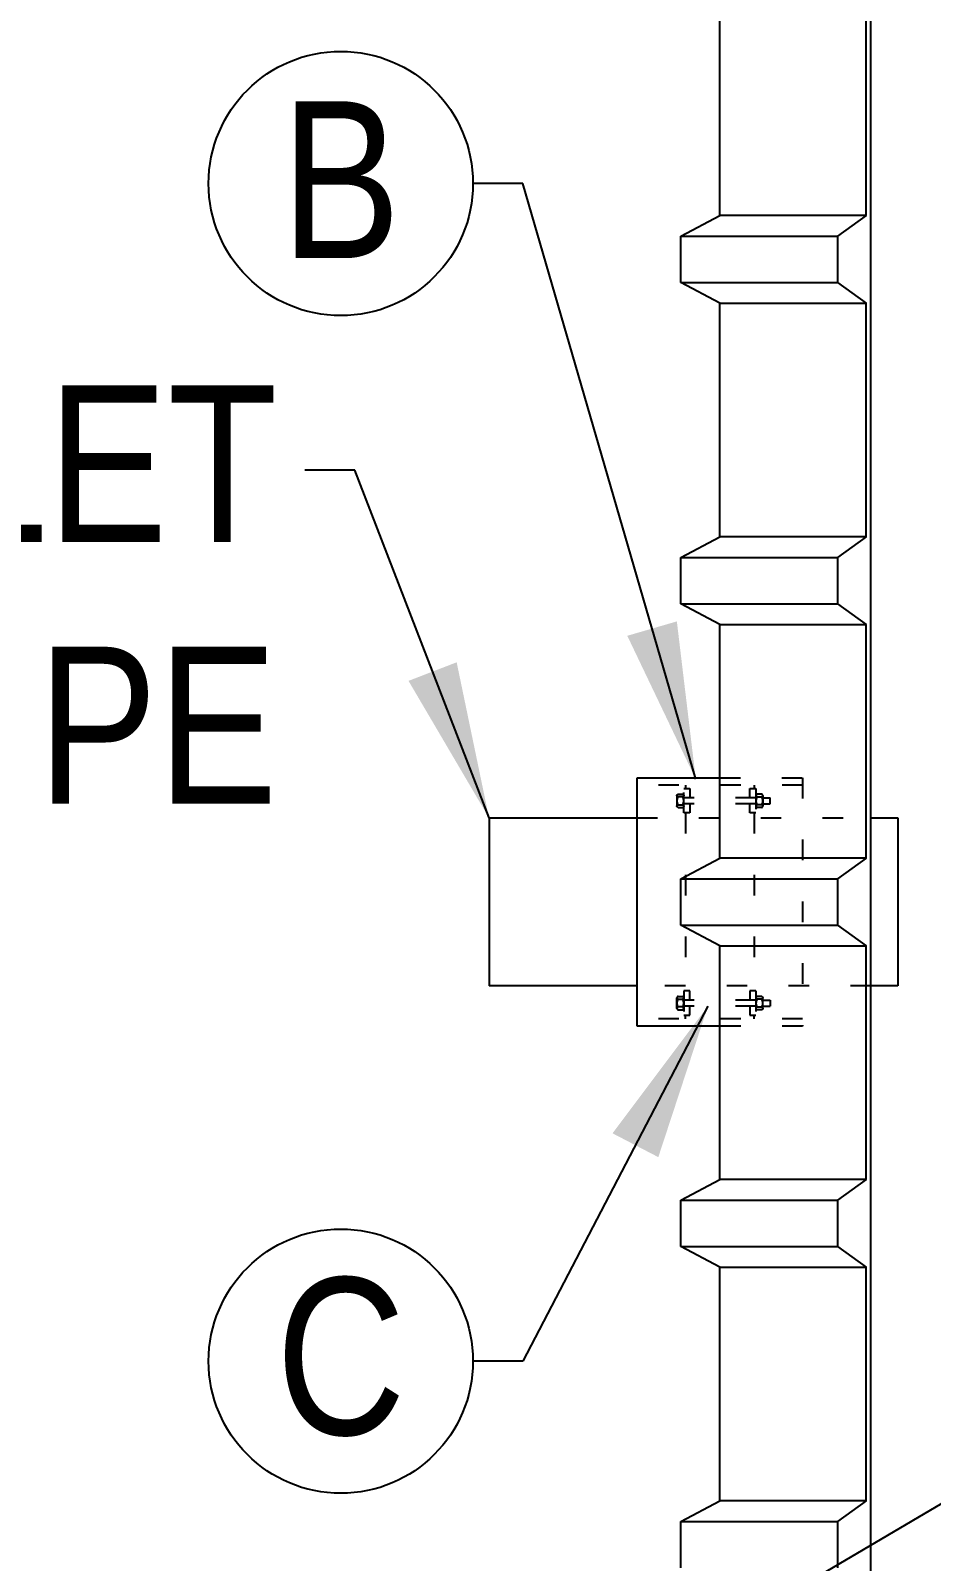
# Model space of a CAD drawing. Extents: x 0 to 216, y -5 to 280.
# Drawn here: x 96.23 to 109.89, y 99.52 to 122.74 of the extents above; entities that cross this region are included whole.
import ezdxf

# ---------------------------------------------------------------- set-up
doc = ezdxf.new("R2010")
doc.units = 0
doc.header["$LTSCALE"] = 10
doc.header["$MEASUREMENT"] = 0
doc.linetypes.add('SHORT_DASH', pattern=[0.125, 0.03125, -0.0625, 0.03125])
doc.layers.add('CADdetails-7-VERYFINE', color=7, linetype='CONTINUOUS')
doc.layers.add('CADdetails-9-EXTRAFINE', color=9, linetype='CONTINUOUS')
doc.styles.add('CADdetails-DIMENSIONS', font='ARIALN.TTF', dxfattribs={"height": 2.38})
doc.styles.add('CADdetails-NOTES', font='ARIALN.TTF', dxfattribs={"height": 2.38})
doc.dimstyles.new('CADdetails-LEADER', dxfattribs={"dimtxt": 2.38, "dimasz": 2.38, "dimexe": 0.5, "dimexo": 1.5, "dimgap": 1, "dimtad": 0, "dimzin": 0, "dimdsep": 46, "dimtxsty": 'CADdetails-DIMENSIONS', "dimcen": 1, "dimclrd": 256, "dimclre": 256, "dimclrt": 256, "dimadec": 0, "dimazin": 0, "dimtfac": 1, "dimtdec": 4, "dimtofl": 0, "dimtmove": 0, "dimatfit": 3, "dimfxl": 1, "dimtolj": 1, "dimtzin": 0, "dimarcsym": 0})

msp = doc.modelspace()

# ---------------------------------------------------------------- linework, layer by layer
at = {"layer": 'CADdetails-7-VERYFINE'}
for centre in [(100.935, 120.418), (100.935, 102.555)]:
    msp.add_circle(centre, 2.004, dxfattribs=at)
at = {"layer": 'CADdetails-9-EXTRAFINE', "linetype": 'Continuous'}
for p, q in [((108.974, 94.239), (108.974, 157.501)), ((106.683, 119.932), (106.683, 123.477)), ((108.9, 119.932), (108.9, 123.477)), ((106.092, 119.619), (106.683, 119.932)), ((108.9, 119.932), (106.683, 119.932)), ((108.9, 119.932), (108.468, 119.619)), ((106.092, 119.619), (108.468, 119.619)), ((106.092, 118.917), (106.092, 119.619)), ((108.468, 119.619), (108.468, 118.917)), ((106.092, 118.917), (108.468, 118.917)), ((106.683, 118.603), (106.092, 118.917)), ((108.468, 118.917), (108.9, 118.603)), ((106.683, 118.603), (108.9, 118.603)), ((106.683, 115.058), (106.683, 118.603)), ((108.9, 115.058), (108.9, 118.603)), ((106.092, 114.745), (106.683, 115.058)), ((108.9, 115.058), (106.683, 115.058)), ((108.9, 115.058), (108.468, 114.745)), ((106.092, 114.745), (108.468, 114.745)), ((106.092, 114.043), (106.092, 114.745)), ((108.468, 114.745), (108.468, 114.043)), ((106.092, 114.043), (108.468, 114.043)), ((106.683, 113.729), (106.092, 114.043)), ((108.468, 114.043), (108.9, 113.729)), ((106.683, 113.729), (108.9, 113.729)), ((106.683, 110.184), (106.683, 113.729)), ((108.9, 110.184), (108.9, 113.729)), ((105.427, 107.637), (105.427, 111.403)), ((105.427, 111.403), (106.683, 111.403)), ((103.183, 110.794), (103.183, 108.246)), ((103.183, 110.794), (105.427, 110.794)), ((108.974, 110.794), (109.383, 110.794)), ((109.383, 110.794), (109.383, 108.246)), ((106.092, 109.871), (106.683, 110.184)), ((108.9, 110.184), (106.683, 110.184)), ((108.9, 110.184), (106.683, 110.184)), ((108.9, 110.184), (106.683, 110.184)), ((108.9, 110.184), (108.468, 109.871)), ((108.9, 110.184), (108.468, 109.871)), ((108.9, 110.184), (108.468, 109.871)), ((106.092, 109.871), (108.468, 109.871)), ((106.092, 109.871), (108.468, 109.871)), ((106.092, 109.871), (108.468, 109.871)), ((106.092, 109.169), (106.092, 109.871)), ((108.468, 109.871), (108.468, 109.169)), ((108.468, 109.871), (108.468, 109.169)), ((108.468, 109.871), (108.468, 109.169)), ((106.092, 109.169), (108.468, 109.169)), ((106.092, 109.169), (108.468, 109.169)), ((106.092, 109.169), (108.468, 109.169)), ((106.683, 108.855), (106.092, 109.169)), ((108.468, 109.169), (108.9, 108.855)), ((108.468, 109.169), (108.9, 108.855)), ((108.468, 109.169), (108.9, 108.855)), ((106.683, 108.855), (108.9, 108.855)), ((106.683, 108.855), (108.9, 108.855)), ((106.683, 108.855), (108.9, 108.855)), ((106.683, 105.311), (106.683, 108.855)), ((108.9, 105.311), (108.9, 108.855)), ((105.427, 108.246), (103.183, 108.246)), ((109.383, 108.246), (108.974, 108.246)), ((106.683, 107.637), (105.427, 107.637)), ((106.092, 104.997), (106.683, 105.311)), ((108.9, 105.311), (106.683, 105.311)), ((108.9, 105.311), (108.468, 104.997)), ((106.092, 104.997), (108.468, 104.997)), ((106.092, 104.295), (106.092, 104.997)), ((108.468, 104.997), (108.468, 104.295)), ((106.092, 104.295), (108.468, 104.295)), ((106.683, 103.981), (106.092, 104.295)), ((108.468, 104.295), (108.9, 103.981)), ((106.683, 103.981), (108.9, 103.981)), ((106.683, 100.437), (106.683, 103.981)), ((108.9, 100.437), (108.9, 103.981)), ((106.092, 100.123), (106.683, 100.437)), ((108.9, 100.437), (106.683, 100.437)), ((108.9, 100.437), (108.468, 100.123)), ((106.092, 100.123), (108.468, 100.123)), ((106.092, 99.421), (106.092, 100.123)), ((108.468, 100.123), (108.468, 99.421))]:
    msp.add_line(p, q, dxfattribs=at)
at = {"layer": 'CADdetails-9-EXTRAFINE', "linetype": 'SHORT_DASH'}
for p, q in [((107.938, 111.292), (105.427, 111.292)), ((106.135, 111.239), (106.227, 111.239)), ((106.135, 110.87), (106.135, 111.239)), ((106.162, 111.292), (106.162, 111.239)), ((106.227, 111.239), (106.227, 111.099)), ((106.683, 111.403), (107.938, 111.403)), ((107.138, 111.239), (107.23, 111.239)), ((107.138, 111.099), (107.138, 111.239)), ((107.203, 111.292), (107.203, 111.239)), ((107.23, 111.239), (107.23, 110.87)), ((107.938, 111.403), (107.938, 107.637)), ((106.032, 111.139), (106.033, 111.14)), ((106.032, 111.138), (106.032, 111.139)), ((106.032, 111.136), (106.032, 111.138)), ((106.032, 111.135), (106.032, 111.136)), ((106.032, 111.135), (106.032, 110.973)), ((106.032, 111.134), (106.032, 111.135)), ((106.032, 111.133), (106.032, 111.134)), ((106.032, 111.131), (106.032, 111.133)), ((106.033, 111.13), (106.032, 111.131)), ((106.033, 111.141), (106.034, 111.143)), ((106.033, 111.14), (106.033, 111.141)), ((106.033, 111.129), (106.033, 111.13)), ((106.034, 111.128), (106.033, 111.129)), ((106.034, 111.144), (106.035, 111.145)), ((106.034, 111.143), (106.034, 111.144)), ((106.034, 111.126), (106.034, 111.128)), ((106.035, 111.125), (106.034, 111.126)), ((106.035, 111.145), (106.036, 111.146)), ((106.036, 111.124), (106.035, 111.125)), ((106.036, 111.146), (106.037, 111.147)), ((106.037, 111.123), (106.036, 111.124)), ((106.037, 111.147), (106.038, 111.149)), ((106.038, 111.122), (106.037, 111.123)), ((106.038, 111.149), (106.039, 111.15)), ((106.039, 111.121), (106.038, 111.122)), ((106.038, 110.987), (106.039, 110.988)), ((106.039, 111.15), (106.04, 111.151)), ((106.04, 111.12), (106.039, 111.121)), ((106.039, 110.988), (106.04, 110.989)), ((106.04, 111.151), (106.041, 111.152)), ((106.041, 111.119), (106.04, 111.12)), ((106.04, 110.989), (106.041, 110.99)), ((106.041, 111.152), (106.042, 111.153)), ((106.042, 111.118), (106.041, 111.119)), ((106.041, 110.99), (106.042, 110.991)), ((106.042, 111.153), (106.043, 111.154)), ((106.043, 111.117), (106.042, 111.118)), ((106.042, 110.991), (106.043, 110.992)), ((106.043, 111.154), (106.044, 111.155)), ((106.044, 111.116), (106.043, 111.117)), ((106.043, 110.992), (106.044, 110.993)), ((106.044, 111.155), (106.045, 111.156)), ((106.045, 111.115), (106.044, 111.116)), ((106.044, 110.993), (106.045, 110.994)), ((106.045, 111.156), (106.046, 111.156)), ((106.046, 111.114), (106.045, 111.115)), ((106.045, 110.994), (106.046, 110.995)), ((106.046, 111.156), (106.048, 111.157)), ((106.048, 111.113), (106.046, 111.114)), ((106.046, 110.995), (106.048, 110.995)), ((106.048, 111.157), (106.119, 111.157)), ((106.119, 111.113), (106.048, 111.113)), ((106.048, 110.995), (106.119, 110.995)), ((106.119, 111.157), (106.12, 111.156)), ((106.12, 111.114), (106.119, 111.113)), ((106.119, 110.995), (106.12, 110.995)), ((106.12, 111.156), (106.121, 111.156)), ((106.121, 111.115), (106.12, 111.114)), ((106.12, 110.995), (106.121, 110.994)), ((106.121, 111.156), (106.122, 111.155)), ((106.122, 111.116), (106.121, 111.115)), ((106.121, 110.994), (106.122, 110.993)), ((106.122, 111.155), (106.123, 111.154)), ((106.123, 111.117), (106.122, 111.116)), ((106.122, 110.993), (106.123, 110.992)), ((106.123, 111.154), (106.125, 111.153)), ((106.125, 111.118), (106.123, 111.117)), ((106.123, 110.992), (106.125, 110.991)), ((106.125, 111.153), (106.126, 111.152)), ((106.126, 111.119), (106.125, 111.118)), ((106.125, 110.991), (106.126, 110.99)), ((106.126, 111.152), (106.127, 111.151)), ((106.127, 111.12), (106.126, 111.119)), ((106.126, 110.99), (106.127, 110.989)), ((106.127, 111.151), (106.128, 111.15)), ((106.128, 111.121), (106.127, 111.12)), ((106.127, 110.989), (106.128, 110.988)), ((106.128, 111.15), (106.129, 111.149)), ((106.129, 111.122), (106.128, 111.121)), ((106.128, 110.988), (106.129, 110.987)), ((106.129, 111.149), (106.13, 111.147)), ((106.13, 111.123), (106.129, 111.122)), ((106.13, 111.147), (106.131, 111.146)), ((106.131, 111.124), (106.13, 111.123)), ((106.131, 111.146), (106.131, 111.145)), ((106.131, 111.145), (106.132, 111.144)), ((106.132, 111.126), (106.131, 111.125)), ((106.131, 111.125), (106.131, 111.124)), ((106.132, 111.144), (106.133, 111.143)), ((106.133, 111.128), (106.132, 111.126)), ((106.133, 111.143), (106.133, 111.141)), ((106.133, 111.141), (106.134, 111.14)), ((106.134, 111.13), (106.133, 111.129)), ((106.133, 111.129), (106.133, 111.128)), ((106.134, 111.14), (106.134, 111.139)), ((106.134, 111.139), (106.135, 111.138)), ((106.135, 111.133), (106.134, 111.131)), ((106.134, 111.131), (106.134, 111.13)), ((106.135, 111.138), (106.135, 111.136)), ((106.135, 111.136), (106.135, 111.135)), ((106.135, 111.135), (106.135, 111.134)), ((106.135, 111.134), (106.135, 111.133)), ((107.23, 111.099), (106.135, 111.099)), ((107.23, 111.01), (106.135, 111.01)), ((106.227, 111.01), (106.227, 110.87)), ((107.138, 110.87), (107.138, 111.01)), ((107.231, 111.138), (107.23, 111.136)), ((107.23, 111.136), (107.23, 111.135)), ((107.23, 111.135), (107.23, 111.134)), ((107.23, 111.134), (107.231, 111.133)), ((107.232, 111.141), (107.231, 111.14)), ((107.231, 111.14), (107.231, 111.139)), ((107.231, 111.139), (107.231, 111.138)), ((107.231, 111.133), (107.231, 111.131)), ((107.231, 111.131), (107.231, 111.13)), ((107.231, 111.13), (107.232, 111.129)), ((107.233, 111.144), (107.232, 111.143)), ((107.232, 111.143), (107.232, 111.141)), ((107.232, 111.129), (107.232, 111.128)), ((107.232, 111.128), (107.233, 111.126)), ((107.234, 111.145), (107.233, 111.144)), ((107.233, 111.126), (107.234, 111.125)), ((107.235, 111.146), (107.234, 111.145)), ((107.234, 111.125), (107.235, 111.124)), ((107.236, 111.149), (107.235, 111.147)), ((107.235, 111.147), (107.235, 111.146)), ((107.235, 111.124), (107.235, 111.123)), ((107.235, 111.123), (107.236, 111.122)), ((107.237, 111.15), (107.236, 111.149)), ((107.236, 111.122), (107.237, 111.121)), ((107.237, 110.988), (107.236, 110.987)), ((107.238, 111.151), (107.237, 111.15)), ((107.237, 111.121), (107.238, 111.12)), ((107.238, 110.989), (107.237, 110.988)), ((107.239, 111.152), (107.238, 111.151)), ((107.238, 111.12), (107.239, 111.119)), ((107.239, 110.99), (107.238, 110.989)), ((107.241, 111.153), (107.239, 111.152)), ((107.239, 111.119), (107.241, 111.118)), ((107.241, 110.991), (107.239, 110.99)), ((107.242, 111.154), (107.241, 111.153)), ((107.241, 111.118), (107.242, 111.117)), ((107.242, 110.992), (107.241, 110.991)), ((107.243, 111.155), (107.242, 111.154)), ((107.242, 111.117), (107.243, 111.116)), ((107.243, 110.993), (107.242, 110.992)), ((107.244, 111.156), (107.243, 111.155)), ((107.243, 111.116), (107.244, 111.115)), ((107.244, 110.994), (107.243, 110.993)), ((107.245, 111.156), (107.244, 111.156)), ((107.244, 111.115), (107.245, 111.114)), ((107.245, 110.995), (107.244, 110.994)), ((107.246, 111.157), (107.245, 111.156)), ((107.245, 111.114), (107.246, 111.113)), ((107.246, 110.995), (107.245, 110.995)), ((107.318, 111.157), (107.246, 111.157)), ((107.246, 111.113), (107.318, 111.113)), ((107.318, 110.995), (107.246, 110.995)), ((107.319, 111.156), (107.318, 111.157)), ((107.318, 111.113), (107.319, 111.114)), ((107.319, 110.995), (107.318, 110.995)), ((107.32, 111.156), (107.319, 111.156)), ((107.319, 111.114), (107.32, 111.115)), ((107.32, 110.994), (107.319, 110.995)), ((107.321, 111.155), (107.32, 111.156)), ((107.32, 111.115), (107.321, 111.116)), ((107.321, 110.993), (107.32, 110.994)), ((107.322, 111.154), (107.321, 111.155)), ((107.321, 111.116), (107.322, 111.117)), ((107.322, 110.992), (107.321, 110.993)), ((107.323, 111.153), (107.322, 111.154)), ((107.322, 111.117), (107.323, 111.118)), ((107.323, 110.991), (107.322, 110.992)), ((107.324, 111.152), (107.323, 111.153)), ((107.323, 111.118), (107.324, 111.119)), ((107.324, 110.99), (107.323, 110.991)), ((107.325, 111.151), (107.324, 111.152)), ((107.324, 111.119), (107.325, 111.12)), ((107.325, 110.989), (107.324, 110.99)), ((107.326, 111.15), (107.325, 111.151)), ((107.325, 111.12), (107.326, 111.121)), ((107.326, 110.988), (107.325, 110.989)), ((107.327, 111.149), (107.326, 111.15)), ((107.326, 111.121), (107.327, 111.122)), ((107.327, 110.987), (107.326, 110.988)), ((107.328, 111.147), (107.327, 111.149)), ((107.327, 111.122), (107.328, 111.123)), ((107.329, 111.146), (107.328, 111.147)), ((107.328, 111.123), (107.329, 111.124)), ((107.33, 111.145), (107.329, 111.146)), ((107.329, 111.124), (107.33, 111.125)), ((107.331, 111.144), (107.33, 111.145)), ((107.33, 111.125), (107.331, 111.126)), ((107.331, 111.143), (107.331, 111.144)), ((107.332, 111.141), (107.331, 111.143)), ((107.331, 111.128), (107.332, 111.129)), ((107.331, 111.126), (107.331, 111.128)), ((107.332, 111.14), (107.332, 111.141)), ((107.333, 111.139), (107.332, 111.14)), ((107.332, 111.13), (107.333, 111.131)), ((107.332, 111.129), (107.332, 111.13)), ((107.333, 111.138), (107.333, 111.139)), ((107.333, 111.136), (107.333, 111.138)), ((107.333, 111.135), (107.333, 111.136)), ((107.333, 111.135), (107.333, 110.973)), ((107.333, 111.134), (107.333, 111.135)), ((107.333, 111.133), (107.333, 111.134)), ((107.333, 111.131), (107.333, 111.133)), ((107.335, 111.126), (107.333, 111.124)), ((107.333, 111.099), (107.447, 111.099)), ((107.333, 111.01), (107.447, 111.01)), ((107.447, 111.01), (107.447, 111.099)), ((105.427, 110.794), (108.974, 110.794)), ((106.032, 110.977), (106.033, 110.978)), ((106.032, 110.976), (106.032, 110.977)), ((106.032, 110.975), (106.032, 110.976)), ((106.032, 110.973), (106.032, 110.975)), ((106.032, 110.972), (106.032, 110.973)), ((106.032, 110.971), (106.032, 110.972)), ((106.032, 110.97), (106.032, 110.971)), ((106.033, 110.968), (106.032, 110.97)), ((106.033, 110.98), (106.034, 110.981)), ((106.033, 110.978), (106.033, 110.98)), ((106.033, 110.967), (106.033, 110.968)), ((106.034, 110.966), (106.033, 110.967)), ((106.034, 110.982), (106.035, 110.983)), ((106.034, 110.981), (106.034, 110.982)), ((106.034, 110.965), (106.034, 110.966)), ((106.035, 110.963), (106.034, 110.965)), ((106.035, 110.983), (106.036, 110.984)), ((106.036, 110.962), (106.035, 110.963)), ((106.036, 110.984), (106.037, 110.986)), ((106.037, 110.961), (106.036, 110.962)), ((106.037, 110.986), (106.038, 110.987)), ((106.038, 110.96), (106.037, 110.961)), ((106.039, 110.959), (106.038, 110.96)), ((106.04, 110.958), (106.039, 110.959)), ((106.041, 110.957), (106.04, 110.958)), ((106.042, 110.956), (106.041, 110.957)), ((106.043, 110.955), (106.042, 110.956)), ((106.044, 110.954), (106.043, 110.955)), ((106.045, 110.953), (106.044, 110.954)), ((106.046, 110.952), (106.045, 110.953)), ((106.048, 110.951), (106.046, 110.952)), ((106.048, 110.951), (106.119, 110.951)), ((106.12, 110.952), (106.119, 110.951)), ((106.121, 110.953), (106.12, 110.952)), ((106.122, 110.954), (106.121, 110.953)), ((106.123, 110.955), (106.122, 110.954)), ((106.125, 110.956), (106.123, 110.955)), ((106.126, 110.957), (106.125, 110.956)), ((106.127, 110.958), (106.126, 110.957)), ((106.128, 110.959), (106.127, 110.958)), ((106.129, 110.96), (106.128, 110.959)), ((106.129, 110.987), (106.13, 110.986)), ((106.13, 110.961), (106.129, 110.96)), ((106.13, 110.986), (106.131, 110.984)), ((106.131, 110.962), (106.13, 110.961)), ((106.131, 110.984), (106.131, 110.983)), ((106.131, 110.983), (106.132, 110.982)), ((106.132, 110.965), (106.131, 110.963)), ((106.131, 110.963), (106.131, 110.962)), ((106.132, 110.982), (106.133, 110.981)), ((106.133, 110.966), (106.132, 110.965)), ((106.133, 110.981), (106.133, 110.98)), ((106.133, 110.98), (106.134, 110.978)), ((106.134, 110.968), (106.133, 110.967)), ((106.133, 110.967), (106.133, 110.966)), ((106.134, 110.978), (106.134, 110.977)), ((106.134, 110.977), (106.135, 110.976)), ((106.135, 110.971), (106.134, 110.97)), ((106.134, 110.97), (106.134, 110.968)), ((106.135, 110.976), (106.135, 110.975)), ((106.135, 110.975), (106.135, 110.973)), ((106.135, 110.973), (106.135, 110.972)), ((106.135, 110.972), (106.135, 110.971)), ((106.227, 110.87), (106.135, 110.87)), ((106.162, 110.87), (106.162, 108.17)), ((107.23, 110.87), (107.138, 110.87)), ((107.203, 110.868), (107.201, 110.87)), ((107.203, 110.87), (107.203, 108.17)), ((107.231, 110.976), (107.23, 110.975)), ((107.23, 110.975), (107.23, 110.973)), ((107.23, 110.973), (107.23, 110.972)), ((107.23, 110.972), (107.231, 110.971)), ((107.232, 110.98), (107.231, 110.978)), ((107.231, 110.978), (107.231, 110.977)), ((107.231, 110.977), (107.231, 110.976)), ((107.231, 110.971), (107.231, 110.97)), ((107.231, 110.97), (107.231, 110.968)), ((107.231, 110.968), (107.232, 110.967)), ((107.233, 110.982), (107.232, 110.981)), ((107.232, 110.981), (107.232, 110.98)), ((107.232, 110.967), (107.232, 110.966)), ((107.232, 110.966), (107.233, 110.965)), ((107.234, 110.983), (107.233, 110.982)), ((107.233, 110.965), (107.234, 110.963)), ((107.235, 110.984), (107.234, 110.983)), ((107.234, 110.963), (107.235, 110.962)), ((107.236, 110.987), (107.235, 110.986)), ((107.235, 110.986), (107.235, 110.984)), ((107.235, 110.962), (107.235, 110.961)), ((107.235, 110.961), (107.236, 110.96)), ((107.236, 110.96), (107.237, 110.959)), ((107.237, 110.959), (107.238, 110.958)), ((107.238, 110.958), (107.239, 110.957)), ((107.239, 110.957), (107.241, 110.956)), ((107.241, 110.956), (107.242, 110.955)), ((107.242, 110.955), (107.243, 110.954)), ((107.243, 110.954), (107.244, 110.953)), ((107.244, 110.953), (107.245, 110.952)), ((107.245, 110.952), (107.246, 110.951)), ((107.318, 110.951), (107.246, 110.951)), ((107.318, 110.951), (107.319, 110.952)), ((107.319, 110.952), (107.32, 110.953)), ((107.32, 110.953), (107.321, 110.954)), ((107.321, 110.954), (107.322, 110.955)), ((107.322, 110.955), (107.323, 110.956)), ((107.323, 110.956), (107.324, 110.957)), ((107.324, 110.957), (107.325, 110.958)), ((107.325, 110.958), (107.326, 110.959)), ((107.326, 110.959), (107.327, 110.96)), ((107.328, 110.986), (107.327, 110.987)), ((107.327, 110.96), (107.328, 110.961)), ((107.329, 110.984), (107.328, 110.986)), ((107.328, 110.961), (107.329, 110.962)), ((107.33, 110.983), (107.329, 110.984)), ((107.329, 110.962), (107.33, 110.963)), ((107.331, 110.982), (107.33, 110.983)), ((107.33, 110.963), (107.331, 110.965)), ((107.331, 110.981), (107.331, 110.982)), ((107.332, 110.98), (107.331, 110.981)), ((107.331, 110.966), (107.332, 110.967)), ((107.331, 110.965), (107.331, 110.966)), ((107.332, 110.978), (107.332, 110.98)), ((107.333, 110.977), (107.332, 110.978)), ((107.332, 110.968), (107.333, 110.97)), ((107.332, 110.967), (107.332, 110.968)), ((107.333, 110.976), (107.333, 110.977)), ((107.333, 110.975), (107.333, 110.976)), ((107.333, 110.973), (107.333, 110.975)), ((107.333, 110.972), (107.333, 110.973)), ((107.333, 110.971), (107.333, 110.972)), ((107.333, 110.97), (107.333, 110.971)), ((108.974, 108.246), (105.427, 108.246)), ((106.033, 108.071), (106.032, 108.07)), ((106.032, 108.07), (106.032, 108.069)), ((106.032, 108.069), (106.032, 108.068)), ((106.032, 108.068), (106.032, 108.066)), ((106.032, 107.904), (106.032, 108.066)), ((106.032, 108.066), (106.032, 108.065)), ((106.032, 108.065), (106.032, 108.064)), ((106.032, 108.064), (106.032, 108.062)), ((106.032, 108.062), (106.033, 108.061)), ((106.034, 108.074), (106.033, 108.073)), ((106.033, 108.073), (106.033, 108.071)), ((106.033, 108.061), (106.033, 108.06)), ((106.033, 108.06), (106.034, 108.059)), ((106.035, 108.076), (106.034, 108.075)), ((106.034, 108.075), (106.034, 108.074)), ((106.034, 108.059), (106.034, 108.058)), ((106.034, 108.058), (106.035, 108.056)), ((106.036, 108.077), (106.035, 108.076)), ((106.035, 108.056), (106.036, 108.055)), ((106.037, 108.079), (106.036, 108.077)), ((106.036, 108.055), (106.037, 108.054)), ((106.038, 108.08), (106.037, 108.079)), ((106.037, 108.054), (106.038, 108.053)), ((106.039, 108.081), (106.038, 108.08)), ((106.038, 108.053), (106.039, 108.052)), ((106.04, 108.082), (106.039, 108.081)), ((106.039, 108.052), (106.04, 108.051)), ((106.041, 108.083), (106.04, 108.082)), ((106.04, 108.051), (106.041, 108.05)), ((106.042, 108.084), (106.041, 108.083)), ((106.041, 108.05), (106.042, 108.049)), ((106.043, 108.085), (106.042, 108.084)), ((106.042, 108.049), (106.043, 108.048)), ((106.044, 108.086), (106.043, 108.085)), ((106.043, 108.048), (106.044, 108.047)), ((106.045, 108.087), (106.044, 108.086)), ((106.044, 108.047), (106.045, 108.046)), ((106.046, 108.088), (106.045, 108.087)), ((106.045, 108.046), (106.046, 108.045)), ((106.048, 108.088), (106.046, 108.088)), ((106.046, 108.045), (106.048, 108.044)), ((106.048, 108.088), (106.119, 108.088)), ((106.048, 108.044), (106.119, 108.044)), ((106.12, 108.088), (106.119, 108.088)), ((106.119, 108.044), (106.12, 108.045)), ((106.121, 108.087), (106.12, 108.088)), ((106.12, 108.045), (106.121, 108.046)), ((106.122, 108.086), (106.121, 108.087)), ((106.121, 108.046), (106.122, 108.047)), ((106.123, 108.085), (106.122, 108.086)), ((106.122, 108.047), (106.123, 108.048)), ((106.125, 108.084), (106.123, 108.085)), ((106.123, 108.048), (106.125, 108.049)), ((106.126, 108.083), (106.125, 108.084)), ((106.125, 108.049), (106.126, 108.05)), ((106.127, 108.082), (106.126, 108.083)), ((106.126, 108.05), (106.127, 108.051)), ((106.128, 108.081), (106.127, 108.082)), ((106.127, 108.051), (106.128, 108.052)), ((106.129, 108.08), (106.128, 108.081)), ((106.128, 108.052), (106.129, 108.053)), ((106.13, 108.079), (106.129, 108.08)), ((106.129, 108.053), (106.13, 108.054)), ((106.131, 108.077), (106.13, 108.079)), ((106.13, 108.054), (106.131, 108.055)), ((106.131, 108.076), (106.131, 108.077)), ((106.132, 108.075), (106.131, 108.076)), ((106.131, 108.056), (106.132, 108.058)), ((106.131, 108.055), (106.131, 108.056)), ((106.133, 108.074), (106.132, 108.075)), ((106.132, 108.058), (106.133, 108.059)), ((106.133, 108.073), (106.133, 108.074)), ((106.134, 108.071), (106.133, 108.073)), ((106.133, 108.06), (106.134, 108.061)), ((106.133, 108.059), (106.133, 108.06)), ((106.134, 108.07), (106.134, 108.071)), ((106.135, 108.069), (106.134, 108.07)), ((106.134, 108.062), (106.135, 108.064)), ((106.134, 108.061), (106.134, 108.062)), ((106.227, 108.17), (106.135, 108.17)), ((106.135, 108.17), (106.135, 107.801)), ((106.135, 108.068), (106.135, 108.069)), ((106.135, 108.066), (106.135, 108.068)), ((106.135, 108.065), (106.135, 108.066)), ((106.135, 108.064), (106.135, 108.065)), ((107.23, 108.03), (106.135, 108.03)), ((106.227, 108.03), (106.227, 108.17)), ((107.23, 108.17), (107.138, 108.17)), ((107.138, 108.17), (107.138, 108.03)), ((107.203, 108.172), (107.201, 108.17)), ((107.23, 108.17), (107.23, 107.801)), ((107.23, 108.068), (107.231, 108.069)), ((107.23, 108.066), (107.23, 108.068)), ((107.23, 108.065), (107.23, 108.066)), ((107.231, 108.064), (107.23, 108.065)), ((107.231, 108.071), (107.232, 108.073)), ((107.231, 108.07), (107.231, 108.071)), ((107.231, 108.069), (107.231, 108.07)), ((107.231, 108.062), (107.231, 108.064)), ((107.231, 108.061), (107.231, 108.062)), ((107.232, 108.06), (107.231, 108.061)), ((107.232, 108.074), (107.233, 108.075)), ((107.232, 108.073), (107.232, 108.074)), ((107.232, 108.059), (107.232, 108.06)), ((107.233, 108.058), (107.232, 108.059)), ((107.233, 108.075), (107.234, 108.076)), ((107.234, 108.056), (107.233, 108.058)), ((107.234, 108.076), (107.235, 108.077)), ((107.235, 108.055), (107.234, 108.056)), ((107.235, 108.079), (107.236, 108.08)), ((107.235, 108.077), (107.235, 108.079)), ((107.235, 108.054), (107.235, 108.055)), ((107.236, 108.053), (107.235, 108.054)), ((107.236, 108.08), (107.237, 108.081)), ((107.237, 108.052), (107.236, 108.053)), ((107.237, 108.081), (107.238, 108.082)), ((107.238, 108.051), (107.237, 108.052)), ((107.238, 108.082), (107.239, 108.083)), ((107.239, 108.05), (107.238, 108.051)), ((107.239, 108.083), (107.241, 108.084)), ((107.241, 108.049), (107.239, 108.05)), ((107.241, 108.084), (107.242, 108.085)), ((107.242, 108.048), (107.241, 108.049)), ((107.242, 108.085), (107.243, 108.086)), ((107.243, 108.047), (107.242, 108.048)), ((107.243, 108.086), (107.244, 108.087)), ((107.244, 108.046), (107.243, 108.047)), ((107.244, 108.087), (107.245, 108.088)), ((107.245, 108.045), (107.244, 108.046)), ((107.245, 108.088), (107.246, 108.088)), ((107.246, 108.044), (107.245, 108.045)), ((107.318, 108.088), (107.246, 108.088)), ((107.318, 108.044), (107.246, 108.044)), ((107.318, 108.088), (107.319, 108.088)), ((107.319, 108.045), (107.318, 108.044)), ((107.319, 108.088), (107.32, 108.087)), ((107.32, 108.046), (107.319, 108.045)), ((107.32, 108.087), (107.321, 108.086)), ((107.321, 108.047), (107.32, 108.046)), ((107.321, 108.086), (107.322, 108.085)), ((107.322, 108.048), (107.321, 108.047)), ((107.322, 108.085), (107.323, 108.084)), ((107.323, 108.049), (107.322, 108.048)), ((107.323, 108.084), (107.324, 108.083)), ((107.324, 108.05), (107.323, 108.049)), ((107.324, 108.083), (107.325, 108.082)), ((107.325, 108.051), (107.324, 108.05)), ((107.325, 108.082), (107.326, 108.081)), ((107.326, 108.052), (107.325, 108.051)), ((107.326, 108.081), (107.327, 108.08)), ((107.327, 108.053), (107.326, 108.052)), ((107.327, 108.08), (107.328, 108.079)), ((107.328, 108.054), (107.327, 108.053)), ((107.328, 108.079), (107.329, 108.077)), ((107.329, 108.055), (107.328, 108.054)), ((107.329, 108.077), (107.33, 108.076)), ((107.33, 108.056), (107.329, 108.055)), ((107.33, 108.076), (107.331, 108.075)), ((107.331, 108.058), (107.33, 108.056)), ((107.331, 108.075), (107.331, 108.074)), ((107.331, 108.074), (107.332, 108.073)), ((107.332, 108.06), (107.331, 108.059)), ((107.331, 108.059), (107.331, 108.058)), ((107.332, 108.073), (107.332, 108.071)), ((107.332, 108.071), (107.333, 108.07)), ((107.333, 108.062), (107.332, 108.061)), ((107.332, 108.061), (107.332, 108.06)), ((107.333, 108.07), (107.333, 108.069)), ((107.333, 108.069), (107.333, 108.068)), ((107.333, 108.068), (107.333, 108.066)), ((107.333, 107.904), (107.333, 108.066)), ((107.333, 108.066), (107.333, 108.065)), ((107.333, 108.065), (107.333, 108.064)), ((107.333, 108.064), (107.333, 108.062)), ((107.333, 108.03), (107.447, 108.03)), ((107.447, 108.03), (107.447, 107.941)), ((107.938, 107.747), (105.427, 107.747)), ((106.033, 107.91), (106.032, 107.908)), ((106.032, 107.908), (106.032, 107.907)), ((106.032, 107.907), (106.032, 107.906)), ((106.032, 107.906), (106.032, 107.904)), ((106.032, 107.904), (106.032, 107.903)), ((106.032, 107.903), (106.032, 107.902)), ((106.032, 107.902), (106.032, 107.901)), ((106.032, 107.901), (106.033, 107.899)), ((106.034, 107.912), (106.033, 107.911)), ((106.033, 107.911), (106.033, 107.91)), ((106.033, 107.899), (106.033, 107.898)), ((106.033, 107.898), (106.034, 107.897)), ((106.035, 107.914), (106.034, 107.913)), ((106.034, 107.913), (106.034, 107.912)), ((106.034, 107.897), (106.034, 107.896)), ((106.034, 107.896), (106.035, 107.895)), ((106.036, 107.916), (106.035, 107.914)), ((106.035, 107.895), (106.036, 107.893)), ((106.037, 107.917), (106.036, 107.916)), ((106.036, 107.893), (106.037, 107.892)), ((106.038, 107.918), (106.037, 107.917)), ((106.037, 107.892), (106.038, 107.891)), ((106.039, 107.919), (106.038, 107.918)), ((106.038, 107.891), (106.039, 107.89)), ((106.04, 107.92), (106.039, 107.919)), ((106.039, 107.89), (106.04, 107.889)), ((106.041, 107.921), (106.04, 107.92)), ((106.04, 107.889), (106.041, 107.888)), ((106.042, 107.922), (106.041, 107.921)), ((106.041, 107.888), (106.042, 107.887)), ((106.043, 107.923), (106.042, 107.922)), ((106.042, 107.887), (106.043, 107.886)), ((106.044, 107.924), (106.043, 107.923)), ((106.043, 107.886), (106.044, 107.885)), ((106.045, 107.925), (106.044, 107.924)), ((106.044, 107.885), (106.045, 107.884)), ((106.046, 107.926), (106.045, 107.925)), ((106.045, 107.884), (106.046, 107.883)), ((106.048, 107.927), (106.046, 107.926)), ((106.046, 107.883), (106.048, 107.882)), ((106.119, 107.927), (106.048, 107.927)), ((106.048, 107.882), (106.119, 107.882)), ((106.12, 107.926), (106.119, 107.927)), ((106.119, 107.882), (106.12, 107.883)), ((106.121, 107.925), (106.12, 107.926)), ((106.12, 107.883), (106.121, 107.884)), ((106.122, 107.924), (106.121, 107.925)), ((106.121, 107.884), (106.122, 107.885)), ((106.123, 107.923), (106.122, 107.924)), ((106.122, 107.885), (106.123, 107.886)), ((106.125, 107.922), (106.123, 107.923)), ((106.123, 107.886), (106.125, 107.887)), ((106.126, 107.921), (106.125, 107.922)), ((106.125, 107.887), (106.126, 107.888)), ((106.127, 107.92), (106.126, 107.921)), ((106.126, 107.888), (106.127, 107.889)), ((106.128, 107.919), (106.127, 107.92)), ((106.127, 107.889), (106.128, 107.89)), ((106.129, 107.918), (106.128, 107.919)), ((106.128, 107.89), (106.129, 107.891)), ((106.13, 107.917), (106.129, 107.918)), ((106.129, 107.891), (106.13, 107.892)), ((106.131, 107.916), (106.13, 107.917)), ((106.13, 107.892), (106.131, 107.893)), ((106.131, 107.914), (106.131, 107.916)), ((106.132, 107.913), (106.131, 107.914)), ((106.131, 107.895), (106.132, 107.896)), ((106.131, 107.893), (106.131, 107.895)), ((106.133, 107.912), (106.132, 107.913)), ((106.132, 107.896), (106.133, 107.897)), ((106.133, 107.911), (106.133, 107.912)), ((106.134, 107.91), (106.133, 107.911)), ((106.133, 107.898), (106.134, 107.899)), ((106.133, 107.897), (106.133, 107.898)), ((106.134, 107.908), (106.134, 107.91)), ((106.135, 107.907), (106.134, 107.908)), ((106.134, 107.901), (106.135, 107.902)), ((106.134, 107.899), (106.134, 107.901)), ((107.23, 107.941), (106.135, 107.941)), ((106.135, 107.906), (106.135, 107.907)), ((106.135, 107.904), (106.135, 107.906)), ((106.135, 107.903), (106.135, 107.904)), ((106.135, 107.902), (106.135, 107.903)), ((106.135, 107.801), (106.227, 107.801)), ((106.162, 107.747), (106.162, 107.801)), ((106.227, 107.801), (106.227, 107.941)), ((107.138, 107.941), (107.138, 107.801)), ((107.138, 107.801), (107.23, 107.801)), ((107.203, 107.747), (107.203, 107.801)), ((107.23, 107.906), (107.231, 107.907)), ((107.23, 107.904), (107.23, 107.906)), ((107.23, 107.903), (107.23, 107.904)), ((107.231, 107.902), (107.23, 107.903)), ((107.231, 107.91), (107.232, 107.911)), ((107.231, 107.908), (107.231, 107.91)), ((107.231, 107.907), (107.231, 107.908)), ((107.231, 107.901), (107.231, 107.902)), ((107.231, 107.899), (107.231, 107.901)), ((107.232, 107.898), (107.231, 107.899)), ((107.232, 107.912), (107.233, 107.913)), ((107.232, 107.911), (107.232, 107.912)), ((107.232, 107.897), (107.232, 107.898)), ((107.233, 107.896), (107.232, 107.897)), ((107.233, 107.913), (107.234, 107.914)), ((107.234, 107.895), (107.233, 107.896)), ((107.234, 107.914), (107.235, 107.916)), ((107.235, 107.893), (107.234, 107.895)), ((107.235, 107.917), (107.236, 107.918)), ((107.235, 107.916), (107.235, 107.917)), ((107.235, 107.892), (107.235, 107.893)), ((107.236, 107.891), (107.235, 107.892)), ((107.236, 107.918), (107.237, 107.919)), ((107.237, 107.89), (107.236, 107.891)), ((107.237, 107.919), (107.238, 107.92)), ((107.238, 107.889), (107.237, 107.89)), ((107.238, 107.92), (107.239, 107.921)), ((107.239, 107.888), (107.238, 107.889)), ((107.239, 107.921), (107.241, 107.922)), ((107.241, 107.887), (107.239, 107.888)), ((107.241, 107.922), (107.242, 107.923)), ((107.242, 107.886), (107.241, 107.887)), ((107.242, 107.923), (107.243, 107.924)), ((107.243, 107.885), (107.242, 107.886)), ((107.243, 107.924), (107.244, 107.925)), ((107.244, 107.884), (107.243, 107.885)), ((107.244, 107.925), (107.245, 107.926)), ((107.245, 107.883), (107.244, 107.884)), ((107.245, 107.926), (107.246, 107.927)), ((107.246, 107.882), (107.245, 107.883)), ((107.246, 107.927), (107.318, 107.927)), ((107.318, 107.882), (107.246, 107.882)), ((107.318, 107.927), (107.319, 107.926)), ((107.319, 107.883), (107.318, 107.882)), ((107.319, 107.926), (107.32, 107.925)), ((107.32, 107.884), (107.319, 107.883)), ((107.32, 107.925), (107.321, 107.924)), ((107.321, 107.885), (107.32, 107.884)), ((107.321, 107.924), (107.322, 107.923)), ((107.322, 107.886), (107.321, 107.885)), ((107.322, 107.923), (107.323, 107.922)), ((107.323, 107.887), (107.322, 107.886)), ((107.323, 107.922), (107.324, 107.921)), ((107.324, 107.888), (107.323, 107.887)), ((107.324, 107.921), (107.325, 107.92)), ((107.325, 107.889), (107.324, 107.888)), ((107.325, 107.92), (107.326, 107.919)), ((107.326, 107.89), (107.325, 107.889)), ((107.326, 107.919), (107.327, 107.918)), ((107.327, 107.891), (107.326, 107.89)), ((107.327, 107.918), (107.328, 107.917)), ((107.328, 107.892), (107.327, 107.891)), ((107.328, 107.917), (107.329, 107.916)), ((107.329, 107.893), (107.328, 107.892)), ((107.329, 107.916), (107.33, 107.914)), ((107.33, 107.895), (107.329, 107.893)), ((107.33, 107.914), (107.331, 107.913)), ((107.331, 107.896), (107.33, 107.895)), ((107.331, 107.913), (107.331, 107.912)), ((107.331, 107.912), (107.332, 107.911)), ((107.332, 107.898), (107.331, 107.897)), ((107.331, 107.897), (107.331, 107.896)), ((107.332, 107.911), (107.332, 107.91)), ((107.332, 107.91), (107.333, 107.908)), ((107.333, 107.901), (107.332, 107.899)), ((107.332, 107.899), (107.332, 107.898)), ((107.333, 107.941), (107.447, 107.941)), ((107.335, 107.914), (107.333, 107.916)), ((107.333, 107.908), (107.333, 107.907)), ((107.333, 107.907), (107.333, 107.906)), ((107.333, 107.906), (107.333, 107.904)), ((107.333, 107.904), (107.333, 107.903)), ((107.333, 107.903), (107.333, 107.902)), ((107.333, 107.902), (107.333, 107.901)), ((107.938, 107.637), (106.683, 107.637))]:
    msp.add_line(p, q, dxfattribs=at)
for centre, start, end in [((106.149, 111.054), 150, 210), ((106.017, 111.054), 330, 30), ((107.348, 111.054), 150, 210), ((107.216, 111.054), 330, 30), ((106.149, 107.985), 150, 210), ((106.017, 107.985), 330, 30), ((107.348, 107.985), 150, 210), ((107.216, 107.985), 330, 30)]:
    msp.add_arc(centre, 0.118, start, end, dxfattribs=at)

# ---------------------------------------------------------------- texts
at = {"layer": 'CADdetails-7-VERYFINE', "char_height": 2.38, "style": 'CADdetails-NOTES'}
for s, insert, width, attachment_point in [('B', (100.935, 120.476), 4.00739, 5), ('INLET PIPE', (99.973, 117.359), 12.75182, 3), ('C', (100.935, 102.613), 4.00739, 5)]:
    msp.add_mtext(s, dxfattribs=dict(at, insert=insert, width=width, attachment_point=attachment_point))

# ---------------------------------------------------------------- leaders
at = {"layer": 'CADdetails-7-VERYFINE'}
for points in [[(106.318, 111.381), (103.696, 120.418), (102.939, 120.418)], [(106.502, 107.941), (103.696, 102.555), (102.939, 102.555)], [(122.662, 107.832), (103.696, 96.657), (102.939, 96.657)]]:
    msp.add_leader(points, dimstyle='CADdetails-LEADER', override={"dimgap": 1, "dimtad": 0}, dxfattribs=at)
at = {"layer": 'CADdetails-7-VERYFINE', "annotation_type": 0, "has_hookline": 1, "hookline_direction": 0, "horizontal_direction": (-1, 0, 0)}
msp.add_leader([(103.183, 110.794), (101.149, 116.069), (100.392, 116.069)], dimstyle='CADdetails-LEADER', override={"dimgap": 1, "dimtad": 0}, dxfattribs=at)

doc.saveas('drawing.dxf')
